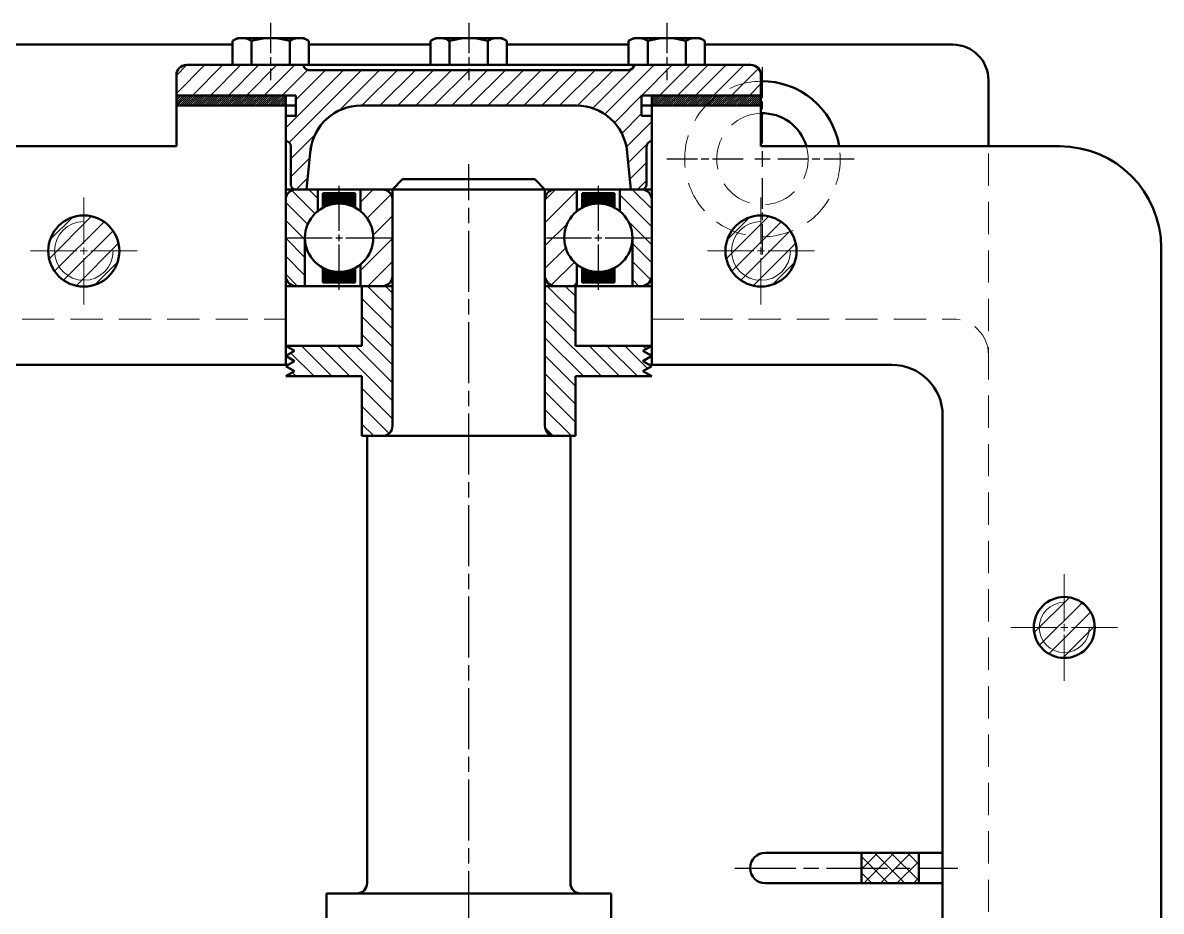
# Model space of a CAD drawing. Header units: millimetres. Extents: x -644475 to -321976, y 914968 to 1830177.
# Drawn here: x -324064.4 to -323840.4, y 915338.4 to 915513.2 of the extents above; entities that cross this region are included whole.
import ezdxf

# ---------------------------------------------------------------- set-up
doc = ezdxf.new("R2010")
doc.units = ezdxf.units.MM
for name, pattern in [('AM_ISO08W050', [18, 12, -1.5, 3, -1.5]), ('AM_ISO08W050x2', [9, 6, -0.75, 1.5, -0.75]), ('CENTER', [50.800000000000004, 31.75, -6.35, 6.35, -6.35]), ('CENTER2', [28.575000000000003, 19.05, -3.175, 3.175, -3.175]), ('HIDDEN', [9.524999999999999, 6.35, -3.175])]:
    doc.linetypes.add(name, pattern=pattern)
for name, color, linetype, lineweight in [('1. NET DAM', 7, 'Continuous', 50), ('2. NET KHUAT', 86, 'HIDDEN', 15), ('3. DUONG TAM', 4, 'CENTER', 15), ('4. NET MANH', 86, 'Continuous', 15), ('AM_0N', 7, 'Continuous', 50), ('AM_7', 4, 'AM_ISO08W050', 25), ('AM_8', 1, 'Continuous', 25)]:
    doc.layers.add(name, color=color, linetype=linetype, lineweight=lineweight)
pattern_1 = [(135, (-324556.6426522331, 913578.9697753915), (-2.245064030267288, -2.245064030267288), [])]
pattern_2 = [(45, (-324556.6426522331, 913578.9697753915), (-1.767766952966369, 1.767766952966369), [])]
pattern_3 = [(135, (-324502.6426522331, 913578.9697753915), (-2.245064030267288, -2.245064030267288), [])]
pattern_4 = [(45, (-324502.6426522331, 913578.9697753915), (-1.767766952966369, 1.767766952966369), [])]
pattern_5 = [(315, (-1239458.350759785, 591824.6793070914), (1.767766952966369, 1.767766952966369), [])]
pattern_6 = [(135, (0, 0), (-0.05727564927611035, -0.05727564927611033), []), (225, (0, 0), (0.05727564927611033, -0.05727564927611035), [])]

# ---------------------------------------------------------------- blocks, each defined once
blk = doc.blocks.new('ol1')
at = {"layer": '4. NET MANH'}
h = blk.add_hatch(dxfattribs=at)
h.set_pattern_fill('ANSI31', color=1, angle=90, style=0)
h.set_pattern_definition(pattern_1)
h.paths.add_polyline_path([(9.5, 21.30000000004657), (5.245798318705056, 21.30000000004657, -0.4803844614207239), (-5.245798318705056, 21.30000000004657), (-9.5, 21.30000000004657), (-9.5, 17, 0.4142135623730951), (-7.5, 15), (7.5, 15, 0.4142135623730951), (9.5, 17)])
h = blk.add_hatch(dxfattribs=at)
h.set_pattern_fill('ANSI31', color=1, angle=90, style=0)
h.set_pattern_definition(pattern_3)
h.paths.add_polyline_path([(237.5, 21.30000000004657), (241.7542016812949, 21.30000000004657, 0.4803844614207239), (252.2457983187051, 21.30000000004657), (256.5, 21.30000000004657), (256.5, 17, -0.4142135623730951), (254.5, 15), (239.5, 15, -0.4142135623730951), (237.5, 17)])
h = blk.add_hatch(dxfattribs=at)
h.set_pattern_fill('ANSI31', color=1, angle=90, style=0)
h.set_pattern_definition(pattern_1)
h.paths.add_polyline_path([(9.5, -21.30000000004657), (5.245798318705056, -21.30000000004657, 0.4803844614207239), (-5.245798318705056, -21.30000000004657), (-9.5, -21.30000000004657), (-9.5, -17, -0.4142135623730951), (-7.5, -15), (7.5, -15, -0.4142135623730951), (9.5, -17)])
h = blk.add_hatch(dxfattribs=at)
h.set_pattern_fill('ANSI31', color=1, angle=90, style=0)
h.set_pattern_definition(pattern_3)
h.paths.add_polyline_path([(237.5, -21.30000000004657), (241.7542016812949, -21.30000000004657, -0.4803844614207239), (252.2457983187051, -21.30000000004657), (256.5, -21.30000000004657), (256.5, -17, 0.4142135623730951), (254.5, -15), (239.5, -15, 0.4142135623730951), (237.5, -17)])
at = {"layer": 'AM_8'}
h = blk.add_hatch(dxfattribs=at)
h.set_pattern_fill('_U', color=256, scale=2.5, angle=45, style=0, pattern_type=0)
h.set_pattern_definition(pattern_2)
edge = h.paths.add_edge_path()
edge.add_line((9.5, 32.21999999997206), (9.5, 34))
edge.add_arc((7.5, 34), 2, 0, 90)
edge.add_line((7.5, 36), (-7.5, 36))
edge.add_arc((-7.5, 34), 2, 90, 180)
edge.add_line((-9.5, 34), (-9.5, 29.69999999995343))
edge.add_line((-9.5, 29.69999999995343), (-5.245798318705056, 29.69999999995343))
edge.add_arc((-5.820766091346741e-11, 25.5), 6.719999999964802, 89.99999999950381, 141.3178125467789, ccw=False)
edge.add_line((0, 32.21999999997206), (9.5, 32.21999999997206))
h = blk.add_hatch(dxfattribs=at)
h.set_pattern_fill('_U', color=256, scale=2.5, angle=45, style=0, pattern_type=0)
h.set_pattern_definition(pattern_4)
edge = h.paths.add_edge_path()
edge.add_line((237.5, 32.21999999997206), (237.5, 34))
edge.add_arc((239.5, 34), 2, 450, 540, ccw=False)
edge.add_line((239.5, 36), (254.5, 36))
edge.add_arc((254.5, 34), 2, 360, 450, ccw=False)
edge.add_line((256.5, 34), (256.5, 29.69999999995343))
edge.add_line((256.5, 29.69999999995343), (252.2457983187051, 29.69999999995343))
edge.add_arc((247.0000000000582, 25.5), 6.719999999964802, 398.6821874532212, 450.0000000004962)
edge.add_line((247, 32.21999999997206), (237.5, 32.21999999997206))
h = blk.add_hatch(dxfattribs=at)
h.set_pattern_fill('_U', color=256, scale=2.5, angle=45, style=0, pattern_type=0)
h.set_pattern_definition(pattern_2)
edge = h.paths.add_edge_path()
edge.add_line((9.5, -32.21999999997206), (9.5, -34))
edge.add_arc((7.5, -34), 2, 270, 360, ccw=False)
edge.add_line((7.5, -36), (-7.5, -36))
edge.add_arc((-7.5, -34), 2, 180, 270, ccw=False)
edge.add_line((-9.5, -34), (-9.5, -29.69999999995343))
edge.add_line((-9.5, -29.69999999995343), (-5.245798318705056, -29.69999999995343))
edge.add_arc((-5.820766091346741e-11, -25.5), 6.719999999964802, 218.6821874532211, 270.0000000004962)
edge.add_line((0, -32.21999999997206), (9.5, -32.21999999997206))
h = blk.add_hatch(dxfattribs=at)
h.set_pattern_fill('_U', color=256, scale=2.5, angle=45, style=0, pattern_type=0)
h.set_pattern_definition(pattern_4)
edge = h.paths.add_edge_path()
edge.add_line((237.5, -32.21999999997206), (237.5, -34))
edge.add_arc((239.5, -34), 2, 180, 270)
edge.add_line((239.5, -36), (254.5, -36))
edge.add_arc((254.5, -34), 2, 270, 360)
edge.add_line((256.5, -34), (256.5, -29.69999999995343))
edge.add_line((256.5, -29.69999999995343), (252.2457983187051, -29.69999999995343))
edge.add_arc((247.0000000000582, -25.5), 6.719999999964802, 269.99999999950376, 321.3178125467789, ccw=False)
edge.add_line((247, -32.21999999997206), (237.5, -32.21999999997206))
at = {"layer": '1. NET DAM'}
for p, q in [((-7.5, 36), (7.5, 36)), ((254.5, 36), (239.5, 36)), ((-9.5, 17), (-9.5, 34)), ((9.5, 34), (9.5, 17)), ((237.5, 34), (237.5, 17)), ((256.5, 17), (256.5, 34)), ((0, 32.21999999997206), (9.5, 32.21999999997206)), ((247, 32.21999999997206), (237.5, 32.21999999997206)), ((-9.5, 29.69999999995343), (-5.245798318705056, 29.69999999995343)), ((256.5, 29.69999999995343), (252.2457983187051, 29.69999999995343)), ((-5.245798318705056, 21.30000000004657), (-9.5, 21.30000000004657)), ((9.5, 21.30000000004657), (5.245798318705056, 21.30000000004657)), ((237.5, 21.30000000004657), (241.7542016812949, 21.30000000004657)), ((252.2457983187051, 21.30000000004657), (256.5, 21.30000000004657)), ((7.5, 15), (-7.5, 15)), ((0, 15), (0, 15)), ((239.5, 15), (254.5, 15)), ((247, 15), (247, 15)), ((7.5, -15), (-7.5, -15)), ((0, -15), (0, -15)), ((239.5, -15), (254.5, -15)), ((247, -15), (247, -15)), ((-9.5, -17), (-9.5, -34)), ((9.5, -34), (9.5, -17)), ((237.5, -34), (237.5, -17)), ((256.5, -17), (256.5, -34)), ((-5.245798318705056, -21.30000000004657), (-9.5, -21.30000000004657)), ((9.5, -21.30000000004657), (5.245798318705056, -21.30000000004657)), ((237.5, -21.30000000004657), (241.7542016812949, -21.30000000004657)), ((252.2457983187051, -21.30000000004657), (256.5, -21.30000000004657)), ((-9.5, -29.69999999995343), (-5.245798318705056, -29.69999999995343)), ((256.5, -29.69999999995343), (252.2457983187051, -29.69999999995343)), ((0, -32.21999999997206), (9.5, -32.21999999997206)), ((247, -32.21999999997206), (237.5, -32.21999999997206)), ((-7.5, -36), (7.5, -36)), ((254.5, -36), (239.5, -36))]:
    blk.add_line(p, q, dxfattribs=at)
for centre in [(0, 25.5), (247, 25.5), (0, -25.5), (247, -25.5)]:
    blk.add_circle(centre, 6.72, dxfattribs=at)
for centre, start, end in [((-7.5, 34), 90, 180), ((7.5, 34), 0, 90), ((239.5, 34), 90, 180), ((254.5, 34), 0, 90), ((-7.5, 17), 180, 270), ((7.5, 17), 270, 0), ((239.5, 17), 180, 270), ((254.5, 17), 270, 0), ((-7.5, -17), 90, 180), ((7.5, -17), 0, 90), ((239.5, -17), 90, 180), ((254.5, -17), 0, 90), ((-7.5, -34), 180, 270), ((7.5, -34), 270, 0), ((239.5, -34), 180, 270), ((254.5, -34), 270, 0)]:
    blk.add_arc(centre, 2, start, end, dxfattribs=at)
blk = doc.blocks.new('*U39')
at = {"layer": 'AM_7', "color": 0, "transparency": 16777216}
for p, q in [((0, 1.344), (0, 10.22)), ((-10.22, 0), (-1.344000000000001, 0)), ((1.344, 0), (10.22, 0)), ((0, -10.22), (0, -1.344000000000001))]:
    blk.add_line(p, q, dxfattribs=at)
at = {"layer": 'AM_7', "color": 0, "linetype": 'Continuous', "transparency": 16777216}
for p, q in [((-0.6720000000000002, 0), (0.6720000000000002, 0)), ((0, -0.6720000000000002), (0, 0.6720000000000002))]:
    blk.add_line(p, q, dxfattribs=at)
blk = doc.blocks.new('*U40')
at = {"layer": 'AM_7', "color": 0, "transparency": 16777216}
for p, q in [((0, 1.344), (0, 10.22)), ((-10.22, 0), (-1.344000000000001, 0)), ((1.344, 0), (10.22, 0)), ((0, -10.22), (0, -1.344000000000001))]:
    blk.add_line(p, q, dxfattribs=at)
at = {"layer": 'AM_7', "color": 0, "linetype": 'Continuous', "transparency": 16777216}
for p, q in [((-0.6720000000000002, 0), (0.6720000000000002, 0)), ((0, -0.6720000000000002), (0, 0.6720000000000002))]:
    blk.add_line(p, q, dxfattribs=at)
blk = doc.blocks.new('*U42')
at = {"layer": '3. DUONG TAM', "color": 0, "linetype": 'CENTER2', "transparency": 16777216}
for p, q in [((0, 1.4), (0, 10.5)), ((-10.5, 0), (-1.4, 0)), ((1.4, 0), (10.5, 0)), ((0, -10.5), (0, -1.4))]:
    blk.add_line(p, q, dxfattribs=at)
at = {"layer": '3. DUONG TAM', "color": 0, "linetype": 'Continuous', "transparency": 16777216}
for p, q in [((-0.7000000000000001, 0), (0.7000000000000001, 0)), ((0, -0.7000000000000001), (0, 0.7000000000000001))]:
    blk.add_line(p, q, dxfattribs=at)
blk = doc.blocks.new('*U43')
at = {"layer": '3. DUONG TAM', "color": 0, "linetype": 'CENTER2', "transparency": 16777216}
for p, q in [((0, 1.4), (0, 10.5)), ((-10.5, 0), (-1.4, 0)), ((1.4, 0), (10.5, 0)), ((0, -10.5), (0, -1.4))]:
    blk.add_line(p, q, dxfattribs=at)
at = {"layer": '3. DUONG TAM', "color": 0, "linetype": 'Continuous', "transparency": 16777216}
for p, q in [((-0.7000000000000001, 0), (0.7000000000000001, 0)), ((0, -0.7000000000000001), (0, 0.7000000000000001))]:
    blk.add_line(p, q, dxfattribs=at)
blk = doc.blocks.new('*U51')
at = {"layer": '3. DUONG TAM', "color": 0, "linetype": 'CENTER2', "transparency": 16777216}
for p, q in [((0, 1.4), (0, 10.5)), ((-10.5, 0), (-1.4, 0)), ((1.4, 0), (10.5, 0)), ((0, -10.5), (0, -1.4))]:
    blk.add_line(p, q, dxfattribs=at)
at = {"layer": '3. DUONG TAM', "color": 0, "linetype": 'Continuous', "transparency": 16777216}
for p, q in [((-0.7000000000000001, 0), (0.7000000000000001, 0)), ((0, -0.7000000000000001), (0, 0.7000000000000001))]:
    blk.add_line(p, q, dxfattribs=at)
blk = doc.blocks.new('*U80')
at = {"layer": 'AM_7', "color": 0, "linetype": 'AM_ISO08W050x2', "transparency": 16777216}
for p, q in [((0, 3.06), (0, 18.8)), ((-18.8, 0), (-3.06, 0)), ((3.06, 0), (18.8, 0)), ((0, -18.8), (0, -3.06))]:
    blk.add_line(p, q, dxfattribs=at)
at = {"layer": 'AM_7', "color": 0, "linetype": 'Continuous', "transparency": 16777216}
for p, q in [((-1.53, 0), (1.53, 0)), ((0, -1.53), (0, 1.53))]:
    blk.add_line(p, q, dxfattribs=at)

msp = doc.modelspace()

# ---------------------------------------------------------------- hatches: boundary and pattern name
at = {"layer": '4. NET MANH'}
h = msp.add_hatch(dxfattribs=at)
h.set_pattern_fill('ANSI31', color=1, scale=0.09, style=0)
h.set_pattern_definition([(45, (0, 0), (-0.202055762724056, 0.202055762724056), [])])
h.paths.add_polyline_path([(-324403.0765, 915196.9235), (-324428.0765, 915196.9235), (-324428.0765, 915194.9235), (-324403.0765, 915194.9235)])
h.paths.add_polyline_path([(-324248.0765, 915196.9235), (-324273.0765, 915196.9235), (-324273.0765, 915194.9235), (-324248.0765, 915194.9235)])
h.paths.add_polyline_path([(-324183.0765, 915196.9235), (-324205.5765, 915196.9235), (-324205.5765, 915194.9235), (-324183.0765, 915194.9235)])
h.paths.add_polyline_path([(-324070.5765, 915196.9235), (-324093.0765, 915196.9235), (-324093.0765, 915194.9235), (-324070.5765, 915194.9235)])
h.paths.add_polyline_path([(-324012.6205, 915196.9235), (-324034.1205, 915196.9235), (-324034.1205, 915194.9235), (-324012.6205, 915194.9235)])
h.paths.add_polyline_path([(-323919.1205, 915196.9235), (-323940.6205, 915196.9235), (-323940.6205, 915194.9235), (-323919.1205, 915194.9235)])
h.paths.add_polyline_path([(-323919.1205, 915498.9235), (-323940.6205, 915498.9235), (-323940.6205, 915496.9235), (-323919.1205, 915496.9235)])
h.paths.add_polyline_path([(-324012.6205, 915498.9235), (-324034.1205, 915498.9235), (-324034.1205, 915496.9235), (-324012.6205, 915496.9235)])
h = msp.add_hatch(dxfattribs=at)
h.set_pattern_fill('_U', color=0, scale=0.08099999999999999, angle=135, style=0, double=1, pattern_type=0)
h.set_pattern_definition(pattern_6)
edge = h.paths.add_edge_path()
edge.add_arc((-324002.1205, 915470.9235), 6.719999999975347, 61.696454293151476, 118.3035457068485, ccw=False)
edge.add_line((-323998.934261084, 915476.8401106489), (-323998.934261084, 915479.6915298792))
edge.add_line((-323998.934261084, 915479.6915298792), (-324005.3067389159, 915479.6915298792))
edge.add_line((-324005.3067389159, 915479.6915298792), (-324005.3067389159, 915476.8401106489))
h = msp.add_hatch(dxfattribs=at)
h.set_pattern_fill('_U', color=0, scale=0.08099999999999999, angle=135, style=0, double=1, pattern_type=0)
h.set_pattern_definition(pattern_6)
edge = h.paths.add_edge_path()
edge.add_line((-323947.934261084, 915479.6915298792), (-323954.3067389159, 915479.6915298792))
edge.add_line((-323954.3067389159, 915479.6915298792), (-323954.3067389159, 915476.8401106489))
edge.add_arc((-323951.1205, 915470.9235), 6.719999999975347, 61.696454293151476, 118.3035457068485, ccw=False)
edge.add_line((-323947.934261084, 915476.8401106489), (-323947.934261084, 915479.6915298792))
h = msp.add_hatch(dxfattribs=at)
h.set_pattern_fill('_U', color=0, scale=0.08099999999999999, angle=135, style=0, double=1, pattern_type=0)
h.set_pattern_definition(pattern_6)
edge = h.paths.add_edge_path()
edge.add_line((-324005.3067389159, 915462.1554701208), (-323998.934261084, 915462.1554701208))
edge.add_line((-323998.934261084, 915462.1554701208), (-323998.934261084, 915465.0068893512))
edge.add_arc((-324002.1205, 915470.9235), 6.719999999975347, 241.6964542931515, 298.3035457068485, ccw=False)
edge.add_line((-324005.3067389159, 915465.0068893512), (-324005.3067389159, 915462.1554701208))
h = msp.add_hatch(dxfattribs=at)
h.set_pattern_fill('_U', color=0, scale=0.08099999999999999, angle=135, style=0, double=1, pattern_type=0)
h.set_pattern_definition(pattern_6)
edge = h.paths.add_edge_path()
edge.add_arc((-323951.1205, 915470.9235), 6.719999999975347, 241.6964542931515, 298.3035457068485, ccw=False)
edge.add_line((-323954.3067389159, 915465.0068893512), (-323954.3067389159, 915462.1554701208))
edge.add_line((-323954.3067389159, 915462.1554701208), (-323947.934261084, 915462.1554701208))
edge.add_line((-323947.934261084, 915462.1554701208), (-323947.934261084, 915465.0068893512))
at = {"layer": 'AM_8'}
h = msp.add_hatch(dxfattribs=at)
h.set_pattern_fill('_U', color=256, scale=2.5, angle=45, style=0, pattern_type=0)
h.set_pattern_definition([(45, (0, 0), (-1.767766952966369, 1.767766952966369), [])])
edge = h.paths.add_edge_path()
edge.add_line((-323945.470603719, 915487.9185371902), (-323944.7211, 915480.4235))
edge.add_line((-323944.7211, 915480.4235), (-323942.6205, 915480.4235))
edge.add_arc((-323942.6205, 915481.4235), 1, 270, 360)
edge.add_line((-323941.6205, 915481.4235), (-323941.6205, 915488.9235))
edge.add_arc((-323940.6205, 915488.9235), 1, 90, 180, ccw=False)
edge.add_line((-323940.6205, 915489.9235), (-323940.6205, 915494.9235))
edge.add_line((-323940.6205, 915494.9235), (-323942.6205, 915494.9235))
edge.add_line((-323942.6205, 915494.9235), (-323942.6205, 915498.9235))
edge.add_line((-323942.6205, 915498.9235), (-323919.1205, 915498.9235))
edge.add_line((-323919.1205, 915498.9235), (-323919.1205, 915502.9235))
edge.add_arc((-323921.1205, 915502.9235), 2, 0, 90)
edge.add_line((-323921.1205, 915504.9235), (-323944.1205, 915504.9235))
edge.add_arc((-323945.1205, 915504.9235), 1, -90, 0, ccw=False)
edge.add_line((-323945.1205, 915503.9235), (-324008.1205, 915503.9235))
edge.add_arc((-324008.1205, 915504.9235), 1, 180, 270, ccw=False)
edge.add_line((-324009.1205, 915504.9235), (-324032.1205, 915504.9235))
edge.add_arc((-324032.1205, 915502.9235), 2, 90, 180)
edge.add_line((-324034.1205, 915502.9235), (-324034.1205, 915498.9235))
edge.add_line((-324034.1205, 915498.9235), (-324010.6205, 915498.9235))
edge.add_line((-324010.6205, 915498.9235), (-324010.6205, 915494.9235))
edge.add_line((-324010.6205, 915494.9235), (-324012.6205, 915494.9235))
edge.add_line((-324012.6205, 915494.9235), (-324012.6205, 915489.9235))
edge.add_arc((-324012.6205, 915488.9235), 1, 0, 90, ccw=False)
edge.add_line((-324011.6205, 915488.9235), (-324011.6205, 915481.4235))
edge.add_arc((-324010.6205, 915481.4235), 1, 180, 270)
edge.add_line((-324010.6205, 915480.4235), (-324008.5199, 915480.4235))
edge.add_line((-324008.5199, 915480.4235), (-324007.7703962809, 915487.9185371903))
edge.add_arc((-323997.8200243788, 915486.9235), 9.999999999992607, 90, 174.2894068621685, ccw=False)
edge.add_line((-323997.8200243788, 915496.9235), (-323955.4209756211, 915496.9235))
edge.add_arc((-323955.4209756211, 915486.9235), 10, 5.7105931371676775, 90, ccw=False)
h = msp.add_hatch(dxfattribs=at)
h.set_pattern_fill('_U', color=256, scale=2.5, angle=45, style=0, pattern_type=0)
h.set_pattern_definition([(45, (-648733.0953661144, 1828646.934122239), (-1.767766952966369, 1.767766952966369), [])])
edge = h.paths.add_edge_path()
edge.add_arc((-324052.3485, 915468.3235), 7, 180, 450)
edge.add_arc((-324052.3485, 915468.3235), 7, 90, 180)
h = msp.add_hatch(dxfattribs=at)
h.set_pattern_fill('_U', color=256, scale=2.5, angle=45, style=0, pattern_type=0)
h.set_pattern_definition([(45, (-648599.8673661144, 1828646.934122239), (-1.767766952966369, 1.767766952966369), [])])
edge = h.paths.add_edge_path()
edge.add_arc((-323919.1205, 915468.3235), 7, 180, 450)
edge.add_arc((-323919.1205, 915468.3235), 7, 90, 180)
h = msp.add_hatch(dxfattribs=at)
h.set_pattern_fill('_U', color=256, scale=2.5, angle=315, style=0, pattern_type=0)
h.set_pattern_definition(pattern_5)
edge = h.paths.add_edge_path()
edge.add_line((-323997.6205, 915431.9235), (-323993.6205, 915431.9235))
edge.add_arc((-323993.6205, 915433.9235), 2, 270, 360)
edge.add_line((-323991.6205, 915433.9235), (-323991.6205, 915461.4235))
edge.add_line((-323991.6205, 915461.4235), (-323997.6205, 915461.4235))
edge.add_line((-323997.6205, 915461.4235), (-323997.6205, 915449.6735))
edge.add_line((-323997.6205, 915449.6735), (-324012.6205, 915449.6735))
edge.add_line((-324012.6205, 915449.6735), (-324010.8884491924, 915448.6735))
edge.add_line((-324010.8884491924, 915448.6735000001), (-324012.6205, 915447.6735))
edge.add_line((-324012.6205, 915447.6735), (-324010.8884491924, 915446.6735))
edge.add_line((-324010.8884491924, 915446.6735000001), (-324012.6205, 915445.6735))
edge.add_line((-324012.6205, 915445.6735), (-324010.8884491924, 915444.6735))
edge.add_line((-324010.8884491924, 915444.6735000001), (-324012.6205, 915443.6735))
edge.add_line((-324012.6205, 915443.6735), (-323997.6205, 915443.6735))
edge.add_line((-323997.6205, 915443.6735), (-323997.6205, 915431.9235))
h = msp.add_hatch(dxfattribs=at)
h.set_pattern_fill('_U', color=256, scale=2.5, angle=315, style=0, pattern_type=0)
h.set_pattern_definition(pattern_5)
edge = h.paths.add_edge_path()
edge.add_line((-323961.6205, 915461.4235), (-323961.6205, 915433.9235))
edge.add_arc((-323959.6205, 915433.9235), 2, 540, 630)
edge.add_line((-323959.6205, 915431.9235), (-323955.6205, 915431.9235))
edge.add_line((-323955.6205, 915431.9235), (-323955.6205, 915443.6735))
edge.add_line((-323955.6205, 915443.6735), (-323940.6205, 915443.6735))
edge.add_line((-323940.6205, 915443.6735), (-323942.3525508075, 915444.6735))
edge.add_line((-323942.3525508075, 915444.6735000001), (-323940.6205, 915445.6735))
edge.add_line((-323940.6205, 915445.6735), (-323942.3525508075, 915446.6735))
edge.add_line((-323942.3525508075, 915446.6735000001), (-323940.6205, 915447.6735))
edge.add_line((-323940.6205, 915447.6735), (-323942.3525508075, 915448.6735))
edge.add_line((-323942.3525508075, 915448.6735000001), (-323940.6205, 915449.6735))
edge.add_line((-323940.6205, 915449.6735), (-323955.6205, 915449.6735))
edge.add_line((-323955.6205, 915449.6735), (-323955.6205, 915461.4235))
edge.add_line((-323955.6205, 915461.4235), (-323961.6205, 915461.4235))
h = msp.add_hatch(dxfattribs=at)
h.set_pattern_fill('_U', color=256, scale=2.5, angle=45, style=0, pattern_type=0)
h.set_pattern_definition([(45, (-648095.4207432618, 1828578.852082759), (-1.767766952966369, 1.767766952966369), [])])
edge = h.paths.add_edge_path()
edge.add_arc((-323859.4545, 915394.2496979238), 5.999999999974, 191.4591559028983, 502.627039654231)
edge.add_arc((-323859.4545, 915394.2496979238), 6.00000000000446, 142.627039654231, 191.4591559028983)
h = msp.add_hatch(dxfattribs=at)
h.set_pattern_fill('_U', color=256, scale=2.3, angle=45, style=0, double=1, pattern_type=0)
h.set_pattern_definition([(45, (0, 0), (-1.626345596729059, 1.626345596729059), []), (135, (0, 0), (-1.626345596729059, -1.626345596729059), [])])
h.paths.add_polyline_path([(-323899.368738042, 915343.9235), (-323888.0904602843, 915343.9235), (-323888.0904602843, 915349.9235), (-323899.368738042, 915349.9235)])

# ---------------------------------------------------------------- linework, layer by layer
at = {"layer": '1. NET DAM'}
for p, q in [((-324082.9376027918, 915508.9235), (-324023.0991431703, 915508.9235)), ((-324008.0841431703, 915508.9235), (-323984.128, 915508.9235)), ((-323969.113, 915508.9235), (-323945.1568568296, 915508.9235)), ((-323930.1418568296, 915508.9235), (-323881.3794999999, 915508.9235)), ((-323921.1205, 915504.9235), (-324032.1205, 915504.9235)), ((-324034.1205, 915503.5235), (-324034.1205, 915488.9235)), ((-324008.1205, 915503.9235), (-323945.1205, 915503.9235)), ((-323919.1205, 915488.9235), (-323919.1205, 915503.5235)), ((-323874.3794999999, 915501.9235), (-323874.3794999999, 915488.9235)), ((-324010.6205, 915498.9235), (-324034.1205, 915498.9235)), ((-324012.6205, 915498.9235), (-324012.6205, 915494.9235)), ((-324010.6205, 915494.9235), (-324010.6205, 915498.9235)), ((-323942.6205, 915494.9235), (-323942.6205, 915498.9235)), ((-323942.6205, 915498.9235), (-323919.1205, 915498.9235)), ((-323940.6205, 915478.4235), (-323940.6205, 915498.9235)), ((-324010.6205, 915496.9235), (-324034.1205, 915496.9235)), ((-324012.6205, 915478.4235), (-324012.6205, 915496.9235)), ((-323955.4209756211, 915496.9235), (-323997.8200243788, 915496.9235)), ((-323919.1205, 915496.9235), (-323942.6205, 915496.9235)), ((-323919.1205, 915496.9235), (-323919.1205, 915488.9235)), ((-324012.6205, 915494.9235), (-324010.6205, 915494.9235)), ((-324012.6205, 915494.9235), (-324012.6205, 915489.9235)), ((-323940.6205, 915494.9235), (-323942.6205, 915494.9235)), ((-324070.5765, 915488.9235), (-324034.1205, 915488.9235)), ((-324011.6205, 915488.9235), (-324011.6205, 915481.4235)), ((-324007.6698999999, 915488.9235), (-324008.5199, 915480.4235)), ((-323945.5711, 915488.9235), (-323944.7211, 915480.4235)), ((-323941.6205, 915488.9235), (-323941.6205, 915481.4235)), ((-323919.1205, 915488.9235), (-323860.3794999999, 915488.9235)), ((-323991.6205, 915480.4235), (-323989.6205, 915482.4235)), ((-323989.6205, 915482.4235), (-323963.6205, 915482.4235)), ((-323963.6205, 915482.4235), (-323961.6205, 915480.4235)), ((-324010.6205, 915480.4235), (-324012.6205, 915480.4235)), ((-324011.6205, 915480.4235), (-324008.5199, 915480.4235)), ((-324005.3067389159, 915476.8401106489), (-324005.3067389159, 915479.6915298792)), ((-324005.3067389159, 915479.6915298792), (-324002.1205, 915479.6915298792)), ((-323998.934261084, 915479.6915298792), (-324002.1205, 915479.6915298792)), ((-323998.934261084, 915476.8401106489), (-323998.934261084, 915479.6915298792)), ((-323993.6205, 915480.4235), (-323959.6205, 915480.4235)), ((-323991.6205, 915433.9235), (-323991.6205, 915480.4235)), ((-323961.6205, 915480.4235), (-323961.6205, 915433.9235)), ((-323954.3067389159, 915476.8401106489), (-323954.3067389159, 915479.6915298792)), ((-323954.3067389159, 915479.6915298792), (-323951.1205, 915479.6915298792)), ((-323947.934261084, 915479.6915298792), (-323951.1205, 915479.6915298792)), ((-323947.934261084, 915476.8401106489), (-323947.934261084, 915479.6915298792)), ((-323942.6205, 915480.4235), (-323940.6205, 915480.4235)), ((-323840.3794999999, 915224.9235), (-323840.3794999999, 915468.9235)), ((-324005.3067389159, 915465.0068893512), (-324005.3067389159, 915462.1554701208)), ((-323998.934261084, 915465.0068893512), (-323998.934261084, 915462.1554701208)), ((-323954.3067389159, 915465.0068893512), (-323954.3067389159, 915462.1554701208)), ((-323947.934261084, 915465.0068893512), (-323947.934261084, 915462.1554701208)), ((-324012.6205, 915463.4235), (-324012.6205, 915445.9235)), ((-324005.3067389159, 915462.1554701208), (-324002.1205, 915462.1554701208)), ((-323998.934261084, 915462.1554701208), (-324002.1205, 915462.1554701208)), ((-323954.3067389159, 915462.1554701208), (-323951.1205, 915462.1554701208)), ((-323947.934261084, 915462.1554701208), (-323951.1205, 915462.1554701208)), ((-323940.6205, 915463.4235), (-323940.6205, 915445.9235)), ((-324010.6205, 915461.4235), (-324012.6205, 915461.4235)), ((-323997.6205, 915461.4235), (-323997.6205, 915449.6735)), ((-323997.6205, 915461.4235), (-323991.6205, 915461.4235)), ((-323993.6205, 915461.4235), (-323991.6205, 915461.4235)), ((-323991.6205, 915461.4235), (-323991.6205, 915433.9235)), ((-323959.6205, 915461.4235), (-323961.6205, 915461.4235)), ((-323961.6205, 915461.4235), (-323961.6205, 915433.9235)), ((-323955.6205, 915461.4235), (-323961.6205, 915461.4235)), ((-323955.6205, 915461.4235), (-323955.6205, 915449.6735)), ((-323942.6205, 915461.4235), (-323940.6205, 915461.4235)), ((-324012.6205, 915449.6735), (-324010.8884491924, 915448.6735000001)), ((-323997.6205, 915449.6735), (-324012.6205, 915449.6735)), ((-324010.8884491924, 915448.6735000001), (-324012.6205, 915447.6735)), ((-323955.6205, 915449.6735), (-323940.6205, 915449.6735)), ((-323940.6205, 915449.6735), (-323942.3525508075, 915448.6735000001)), ((-323942.3525508075, 915448.6735000001), (-323940.6205, 915447.6735)), ((-324012.6205, 915447.6735), (-324010.8884491924, 915446.6735000001)), ((-324010.8884491924, 915446.6735000001), (-324012.6205, 915445.6735)), ((-323940.6205, 915447.6735), (-323942.3525508075, 915446.6735000001)), ((-323942.3525508075, 915446.6735000001), (-323940.6205, 915445.6735)), ((-324094.8085508077, 915445.9235), (-324012.187487298, 915445.9235)), ((-324012.6205, 915445.6735), (-324010.8884491924, 915444.6735000001)), ((-324010.8884491924, 915444.6735000001), (-324012.6205, 915443.6735)), ((-323991.6335421652, 915445.9235), (-323991.6205, 915445.9235)), ((-323940.6205, 915445.6735), (-323942.3525508075, 915444.6735000001)), ((-323942.3525508075, 915444.6735000001), (-323940.6205, 915443.6735)), ((-323941.0535127019, 915445.9235), (-323893.3794999999, 915445.9235)), ((-323997.6205, 915443.6735), (-324012.6205, 915443.6735)), ((-323997.6205, 915443.6735), (-323997.6205, 915431.9235)), ((-323955.6205, 915443.6735), (-323955.6205, 915431.9235)), ((-323955.6205, 915443.6735), (-323940.6205, 915443.6735)), ((-323883.3794999999, 915257.9235), (-323883.3794999999, 915435.9235)), ((-323997.6205, 915431.9235), (-323993.6205, 915431.9235)), ((-323996.6205, 915343.9235), (-323996.6205, 915431.9235)), ((-323961.6205, 915431.9235), (-323996.6205, 915431.9235)), ((-323961.6205, 915431.9235), (-323956.6205, 915431.9235)), ((-323955.6205, 915431.9235), (-323959.6205, 915431.9235)), ((-323956.6205, 915343.9235), (-323956.6205, 915431.9235)), ((-323883.3794999999, 915349.9235), (-323918.2616368136, 915349.9235)), ((-323899.368738042, 915349.9235), (-323899.368738042, 915343.9235)), ((-323888.0904602843, 915349.9235), (-323888.0904602843, 915343.9235)), ((-323883.3794999999, 915343.9235), (-323918.2616368136, 915343.9235)), ((-324004.6205, 915331.9235), (-324004.6205, 915341.9235)), ((-324004.6205, 915341.9235), (-323991.6205, 915341.9235)), ((-323991.6205, 915341.9235), (-323996.6205, 915341.9235)), ((-323948.6205682394, 915341.9235), (-323991.6205, 915341.9235)), ((-323948.6205682394, 915331.9235), (-323948.6205682394, 915341.9235))]:
    msp.add_line(p, q, dxfattribs=at)
for centre, radius in [((-324052.3485, 915468.3235), 7), ((-323919.1205, 915468.3235), 7), ((-323859.4545, 915394.2496979238), 6)]:
    msp.add_circle(centre, radius, dxfattribs=at)
for centre, radius, start, end in [((-323881.3794999999, 915501.9235), 7, 0, 90), ((-324032.1205, 915502.9235), 2, 90, 180), ((-324008.1205, 915504.9235), 1, 180, 270), ((-323945.1205, 915504.9235), 1, 270, 0), ((-323921.1205, 915502.9235), 2, 0, 90), ((-323918.8354696736, 915486.4235), 15.3, 9.40422389788293, 91.06744964140302), ((-323997.8200243788, 915486.9235), 10, 90, 174.2894068624203), ((-323955.4209756211, 915486.9235), 10, 5.710593137254526, 90), ((-323918.8354696736, 915486.4235), 9, 16.12762021317016, 91.81486288327376), ((-324012.6205, 915488.9235), 1, 0, 90), ((-323940.6205, 915488.9235), 1, 90, 180), ((-323860.3794999999, 915468.9235), 20, 0, 90), ((-324010.6205, 915481.4235), 1, 180, 270), ((-323942.6205, 915481.4235), 1, 270, 7.016709298534877e-15), ((-323893.3794999999, 915435.9235), 10, 0, 90), ((-323993.6205, 915433.9235), 2, 270, 0), ((-323993.6205, 915433.9235), 2, 270, 0), ((-323959.6205, 915433.9235), 2, 180, 270), ((-323959.6205, 915433.9235), 2, 180, 270), ((-323918.2616368136, 915346.9235), 3, 90, 270), ((-323998.6205, 915343.9235), 2, 270, 0), ((-323954.6205, 915343.9235), 2, 180, 270)]:
    msp.add_arc(centre, radius, start, end, dxfattribs=at)
at = {"layer": '2. NET KHUAT'}
for p, q in [((-323874.3794999999, 915204.9235), (-323874.3794999999, 915488.9235)), ((-324093.0765, 915454.9235), (-324012.6205, 915454.9235)), ((-323940.6205, 915454.9235), (-323881.3794999999, 915454.9235))]:
    msp.add_line(p, q, dxfattribs=at)
for centre, radius, start, end in [((-323918.8354696736, 915486.4235), 15.3, 91.06744964140302, 9.404223897882948), ((-323918.8354696736, 915486.4235), 8.999999999994895, 91.81486288327376, 16.12762021317016), ((-323881.3794999999, 915447.9235), 7, 0, 90)]:
    msp.add_arc(centre, radius, start, end, dxfattribs=at)
at = {"layer": '4. NET MANH'}
for centre, radius in [((-324052.3485, 915468.3235), 5.773099999991246), ((-323919.1205, 915468.3235), 5.773099999991246), ((-323859.4545, 915394.2496979238), 4.926462500006892)]:
    msp.add_arc(centre, radius, 90, 0, dxfattribs=at)
at = {"layer": 'AM_0N'}
for p, q in [((-324023.0991431703, 915509.6418196039), (-324022.0916431703, 915510.2235000001)), ((-324023.0991431703, 915509.6418196039), (-324023.0991431703, 915504.9235)), ((-324009.0916431703, 915510.2235000001), (-324022.0916431703, 915510.2235000001)), ((-324019.3463664206, 915509.6418196039), (-324019.3463664206, 915504.9235)), ((-324011.83691992, 915509.6418196039), (-324011.83691992, 915504.9235)), ((-324008.0841431703, 915509.6418196039), (-324009.0916431703, 915510.2235000001)), ((-324008.0841431703, 915509.6418196039), (-324008.0841431703, 915504.9235)), ((-323984.128, 915509.6418196039), (-323983.1205, 915510.2235000001)), ((-323984.128, 915509.6418196039), (-323984.128, 915504.9235)), ((-323970.1205, 915510.2235000001), (-323983.1205, 915510.2235000001)), ((-323980.3752232502, 915509.6418196039), (-323980.3752232502, 915504.9235)), ((-323972.8657767497, 915509.6418196039), (-323972.8657767497, 915504.9235)), ((-323969.113, 915509.6418196039), (-323970.1205, 915510.2235000001)), ((-323969.113, 915509.6418196039), (-323969.113, 915504.9235)), ((-323945.1568568296, 915509.6418196039), (-323944.1493568296, 915510.2235000001)), ((-323945.1568568296, 915509.6418196039), (-323945.1568568296, 915504.9235)), ((-323931.1493568296, 915510.2235000001), (-323944.1493568296, 915510.2235000001)), ((-323941.4040800799, 915509.6418196039), (-323941.4040800799, 915504.9235)), ((-323933.8946335794, 915509.6418196039), (-323933.8946335794, 915504.9235)), ((-323930.1418568296, 915509.6418196039), (-323931.1493568296, 915510.2235000001)), ((-323930.1418568296, 915509.6418196039), (-323930.1418568296, 915504.9235))]:
    msp.add_line(p, q, dxfattribs=at)
for centre, radius, start, end in [((-324021.2227547954, 915506.9062269393), 3.317273060791829, 55.55312761691263, 115.553127618316), ((-324015.5916431703, 915497.8143670264), 12.40913297364786, 72.38752601262762, 107.6124739873724), ((-324009.9605315452, 915506.9062269393), 3.317273060791829, 64.44687238168397, 124.4468723830874), ((-323982.2516116251, 915506.9062269393), 3.317273060791829, 55.55312761691263, 115.553127618316), ((-323976.6205, 915497.8143670264), 12.40913297364786, 72.38752601262762, 107.6124739873724), ((-323970.9893883748, 915506.9062269393), 3.317273060791829, 64.44687238168397, 124.4468723830874), ((-323943.2804684548, 915506.9062269393), 3.317273060791829, 55.55312761691263, 115.5531276183168), ((-323937.6493568296, 915497.8143670264), 12.40913297364786, 72.3875260126284, 107.6124739873716), ((-323932.0182452045, 915506.9062269393), 3.317273060791829, 64.44687238168324, 124.4468723830874)]:
    msp.add_arc(centre, radius, start, end, dxfattribs=at)
at = {"layer": 'AM_7', "linetype": 'AM_ISO08W050x2'}
for p, q in [((-324015.5916431703, 915513.2235000001), (-324015.5916431703, 915501.9235)), ((-323976.6205, 915513.2235000001), (-323976.6205, 915501.9235)), ((-323937.6493568296, 915513.2235000001), (-323937.6493568296, 915501.9235))]:
    msp.add_line(p, q, dxfattribs=at)
at = {"layer": 'AM_7'}
for p, q in [((-323976.6205, 915172.3183864041), (-323976.6205, 915485.4235)), ((-323924.2616368136, 915346.9235), (-323880.3794999999, 915346.9235))]:
    msp.add_line(p, q, dxfattribs=at)

# ---------------------------------------------------------------- block references
at = {"layer": '1. NET DAM', "rotation": 90}
msp.add_blockref('ol1', (-323976.6205, 915223.9235), dxfattribs=at)
at = {"layer": '3. DUONG TAM', "linetype": 'CENTER2'}
for name, p in [('*U42', (-324052.3485, 915468.3235)), ('*U43', (-323919.1205, 915468.3235)), ('*U51', (-323859.4545, 915394.2496979238))]:
    msp.add_blockref(name, p, dxfattribs=at)
at = {"layer": 'AM_7', "linetype": 'AM_ISO08W050x2'}
msp.add_blockref('*U80', (-323918.8354696736, 915486.4235), dxfattribs=at)
at = {"layer": 'AM_7'}
for name, p in [('*U39', (-324002.1205, 915470.9235)), ('*U40', (-323951.1205, 915470.9235))]:
    msp.add_blockref(name, p, dxfattribs=at)

doc.saveas('drawing.dxf')
